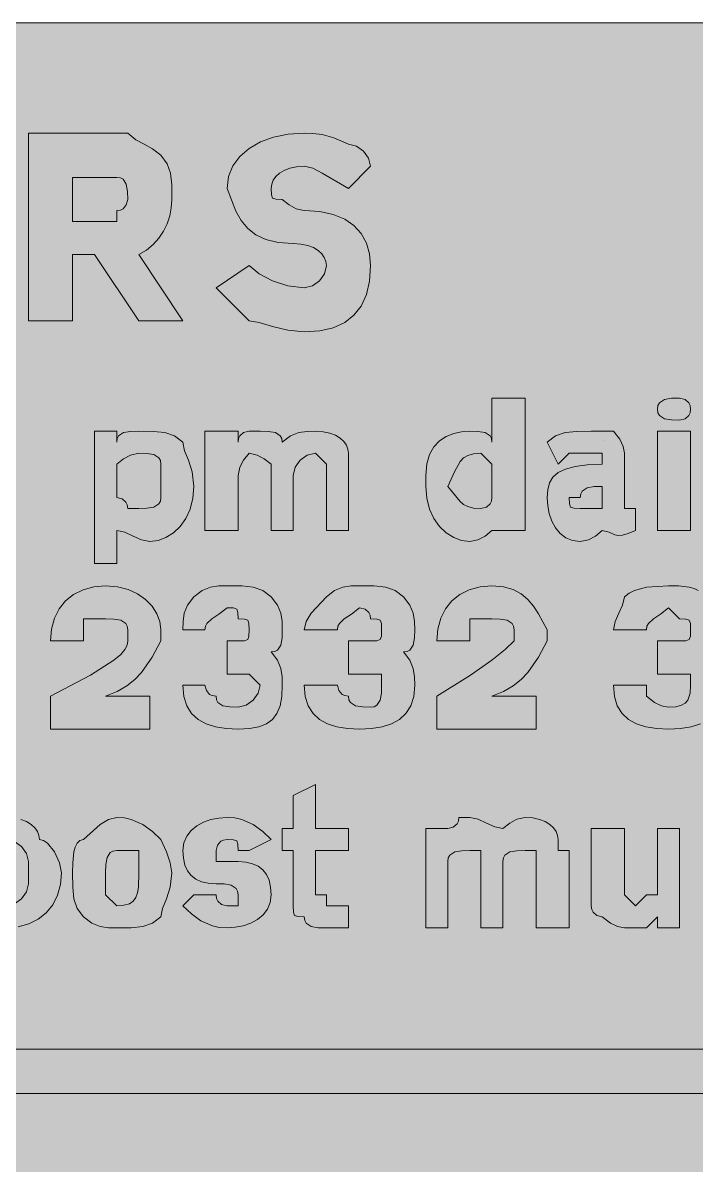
# Model space of a CAD drawing. Header units: metres. Extents: x 9 to 558, y 12 to 260.
# Drawn here: x 367.4 to 440.6, y 135.7 to 259.9 of the extents above; entities that cross this region are included whole.
import ezdxf

# ---------------------------------------------------------------- set-up
doc = ezdxf.new("R2010")
doc.units = ezdxf.units.M
for name, color, linetype, true_color in [('FILL_BLACK_000000', 7, 'Continuous', 0x000000), ('FILL_YELLOW_FFFF00', 7, 'Continuous', 0xffff00), ('STROKE_BLACK_000000', 7, 'Continuous', 0x000000)]:
    doc.layers.add(name, color=color, linetype=linetype, true_color=true_color)

msp = doc.modelspace()

# ---------------------------------------------------------------- hatches: boundary and pattern name
at = {"layer": 'FILL_BLACK_000000', "true_color": 0x000000}
h = msp.add_hatch(color=7, dxfattribs=at)
h.dxf.hatch_style = 1
h.paths.add_polyline_path([(368.01, 227.52), (368.01, 247.92), (378.81, 247.92), (379.71, 247.21), (380.61, 246.72), (381.51, 246.23), (382.41, 245.52), (383.1, 244.6), (383.46, 243.57), (383.59, 242.31), (383.61, 240.72), (383.55, 239.82), (383.38, 238.94), (383.1, 238.08), (382.71, 237.27), (382.2, 236.51), (381.58, 235.83), (380.85, 235.22), (380.01, 234.72), (384.81, 227.52), (380.01, 227.52), (375.21, 234.72), (372.81, 234.72), (372.81, 227.52), (368.01, 227.52)])
h.paths.add_polyline_path([(377.61, 239.52), (378.01, 239.57), (378.3, 239.71), (378.66, 240.12), (378.81, 240.72), (378.79, 241.6), (378.66, 242.37), (378.3, 242.91), (378.01, 243.07), (377.61, 243.12), (372.81, 243.12), (372.81, 238.32), (377.61, 238.32), (377.61, 239.52)], flags=16)
h = msp.add_hatch(color=7, dxfattribs=at)
h.dxf.hatch_style = 1
h.paths.add_polyline_path([(394.43, 241.23), (394.56, 240.87), (394.92, 240.74), (395.61, 240.72), (396.36, 240.12), (397.13, 239.71), (398.01, 239.52), (399.7, 239.41), (401.16, 239.09), (402.4, 238.57), (403.41, 237.87), (404.2, 237), (404.76, 235.98), (405.1, 234.81), (405.21, 233.52), (405.1, 231.83), (404.76, 230.37), (404.2, 229.13), (403.41, 228.12), (402.4, 227.33), (401.16, 226.77), (399.7, 226.43), (398.01, 226.32), (396.23, 226.51), (394.56, 226.92), (393.12, 227.33), (392.01, 227.52), (388.41, 231.12), (392.01, 233.52), (393.12, 232.64), (394.56, 231.87), (396.23, 231.33), (398.01, 231.12), (398.89, 231.33), (399.66, 231.87), (400.2, 232.64), (400.41, 233.52), (400.35, 233.97), (400.18, 234.4), (399.9, 234.81), (399.51, 235.17), (399, 235.48), (398.38, 235.71), (397.65, 235.87), (396.81, 235.92), (395.17, 236.03), (393.83, 236.35), (392.74, 236.87), (391.86, 237.57), (391.15, 238.44), (390.57, 239.46), (389.61, 241.92), (389.77, 243.21), (390.25, 244.38), (391, 245.4), (392.01, 246.27), (393.24, 246.97), (394.67, 247.49), (396.27, 247.81), (398.01, 247.92), (398.93, 247.9), (399.96, 247.77), (401.22, 247.41), (402.81, 246.72), (403.69, 246.51), (404.46, 245.97), (405, 245.2), (405.21, 244.32), (402.81, 241.92), (399.96, 243.57), (398.93, 244.11), (398.01, 244.32), (397.17, 244.27), (396.43, 244.11), (395.82, 243.88), (395.31, 243.57), (394.92, 243.21), (394.63, 242.8), (394.47, 242.37), (394.41, 241.92), (394.43, 241.23)])
h = msp.add_hatch(color=7, dxfattribs=at)
h.dxf.hatch_style = 1
h.paths.add_polyline_path([(422.01, 204.72), (418.41, 204.72), (417.66, 204.12), (416.89, 203.71), (416.01, 203.52), (415.11, 203.63), (414.25, 203.95), (413.44, 204.47), (412.71, 205.17), (412.1, 206.04), (411.62, 207.06), (411.32, 208.23), (411.21, 209.52), (411.21, 210.72), (411.32, 211.96), (411.62, 212.99), (412.1, 213.82), (412.71, 214.47), (413.44, 214.95), (414.25, 215.28), (415.11, 215.46), (416.01, 215.52), (416.89, 215.5), (417.66, 215.37), (418.2, 215.01), (418.36, 214.72), (418.41, 214.32), (418.41, 219.12), (422.01, 219.12), (422.01, 204.72)])
h.paths.add_polyline_path([(418.41, 211.92), (417.21, 213.12), (416.42, 213.06), (415.8, 212.89), (415.33, 212.61), (414.96, 212.22), (414.34, 211.09), (413.61, 209.52), (414.96, 207.87), (415.33, 207.56), (415.8, 207.33), (416.42, 207.17), (417.21, 207.12), (417.81, 207.27), (418.22, 207.63), (418.36, 207.92), (418.41, 208.32), (418.41, 210.72), (418.41, 211.92)], flags=16)
h = msp.add_hatch(color=7, dxfattribs=at)
h.dxf.hatch_style = 1
h.paths.add_polyline_path([(439.96, 217.52), (439.82, 217.23), (439.41, 216.87), (438.81, 216.72), (437.93, 216.74), (437.16, 216.87), (436.62, 217.23), (436.46, 217.52), (436.41, 217.92), (436.46, 218.32), (436.62, 218.61), (437.16, 218.97), (437.93, 219.1), (438.81, 219.12), (439.41, 218.97), (439.82, 218.61), (439.96, 218.32), (440.01, 217.92), (439.96, 217.52)])
h = msp.add_hatch(color=7, dxfattribs=at)
h.dxf.hatch_style = 1
h.paths.add_polyline_path([(385.6, 207.06), (385.12, 206.04), (384.51, 205.17), (383.78, 204.47), (382.97, 203.95), (382.11, 203.63), (381.21, 203.52), (380.31, 203.71), (379.41, 204.12), (378.51, 204.53), (377.61, 204.72), (377.61, 201.12), (375.21, 201.12), (375.21, 215.52), (377.61, 215.52), (377.61, 214.32), (377.66, 214.72), (377.82, 215.01), (378.36, 215.37), (379.13, 215.5), (380.01, 215.52), (381.6, 215.5), (382.86, 215.37), (383.89, 215.01), (384.81, 214.32), (385, 213.4), (385.41, 212.37), (385.82, 211.11), (386.01, 209.52), (385.9, 208.23), (385.6, 207.06)])
h.paths.add_polyline_path([(381.66, 207.27), (382.2, 207.63), (382.36, 207.92), (382.41, 208.32), (382.41, 210.72), (382.41, 211.92), (382.36, 212.32), (382.2, 212.61), (381.66, 212.97), (380.89, 213.1), (380.01, 213.12), (379.13, 212.93), (378.36, 212.52), (377.61, 211.92), (377.61, 208.32), (378.21, 208.17), (378.62, 207.81), (378.76, 207.52), (378.81, 207.12), (380.01, 207.12), (380.89, 207.14), (381.66, 207.27)], flags=16)
h = msp.add_hatch(color=7, dxfattribs=at)
h.dxf.hatch_style = 1
h.paths.add_polyline_path([(398.33, 212.91), (397.56, 212.37), (397.02, 211.6), (396.81, 210.72), (396.81, 204.72), (394.41, 204.72), (394.41, 211.92), (393.66, 212.52), (392.89, 212.93), (392.01, 213.12), (391.41, 212.37), (391, 211.6), (390.81, 210.72), (390.81, 204.72), (387.21, 204.72), (387.21, 215.52), (390.81, 215.52), (390.81, 214.32), (390.86, 214.72), (391, 215.01), (391.41, 215.37), (392.01, 215.52), (393.21, 215.52), (394.09, 215.5), (394.86, 215.37), (395.4, 215.01), (395.56, 214.72), (395.61, 214.32), (396.51, 215.01), (397.41, 215.37), (398.31, 215.5), (399.21, 215.52), (400.05, 215.47), (400.78, 215.31), (401.4, 215.08), (401.91, 214.77), (402.3, 214.41), (402.58, 214), (402.75, 213.57), (402.81, 213.12), (402.81, 211.92), (402.81, 204.72), (400.41, 204.72), (400.41, 211.92), (399.21, 213.12), (398.33, 212.91)])
h = msp.add_hatch(color=7, dxfattribs=at)
h.dxf.hatch_style = 1
h.paths.add_polyline_path([(429.21, 213.12), (426.81, 213.12), (425.61, 211.92), (424.41, 214.32), (425.33, 215.01), (426.36, 215.37), (427.62, 215.5), (429.21, 215.52), (431.61, 215.52), (432.3, 214.64), (432.66, 213.87), (432.81, 213.12), (432.81, 207.12), (434.01, 207.12), (434.01, 205.92), (434.01, 204.72), (433.22, 204.38), (432.6, 204.21), (432.13, 204.19), (431.76, 204.27), (431.14, 204.55), (430.41, 204.72), (429.66, 204.12), (428.89, 203.71), (428.01, 203.52), (427.17, 203.63), (426.43, 203.93), (425.82, 204.41), (425.31, 205.02), (424.92, 205.75), (424.63, 206.56), (424.47, 207.42), (424.41, 208.32), (424.47, 209.16), (424.67, 209.89), (425.04, 210.51), (425.61, 211.02), (426.4, 211.41), (427.45, 211.69), (428.77, 211.86), (430.41, 211.92), (430.41, 213.12), (429.21, 213.12)])
h.paths.add_polyline_path([(426.96, 207.27), (427.32, 207.14), (428.01, 207.12), (429.21, 207.12), (430.41, 207.12), (430.41, 209.52), (429.53, 209.5), (428.76, 209.37), (428.22, 209.01), (428.06, 208.72), (428.01, 208.32), (426.81, 208.32), (426.83, 207.63), (426.96, 207.27)], flags=16)
h = msp.add_hatch(color=7, dxfattribs=at)
h.dxf.hatch_style = 1
h.paths.add_polyline_path([(436.41, 204.72), (436.41, 215.52), (440.01, 215.52), (440.01, 204.72), (436.41, 204.72)])
h = msp.add_hatch(color=7, dxfattribs=at)
h.dxf.hatch_style = 1
h.paths.add_polyline_path([(381.21, 186.72), (381.21, 183.12), (370.41, 183.12), (370.41, 186.72), (374.76, 189.01), (377.31, 190.62), (378.05, 191.24), (378.51, 191.78), (378.74, 192.27), (378.81, 192.72), (378.81, 193.92), (378.76, 194.32), (378.6, 194.61), (378.06, 194.97), (377.29, 195.1), (376.41, 195.12), (374.01, 195.12), (374.01, 193.92), (374.01, 192.72), (370.41, 192.72), (370.52, 194.01), (370.84, 195.18), (371.36, 196.2), (372.06, 197.07), (372.93, 197.77), (373.95, 198.29), (375.12, 198.61), (376.41, 198.72), (377.7, 198.61), (378.87, 198.31), (379.89, 197.83), (380.76, 197.22), (381.46, 196.49), (381.98, 195.68), (382.3, 194.82), (382.41, 193.92), (382.41, 192.72), (381.47, 190.94), (380.31, 189.27), (379.57, 188.51), (378.7, 187.83), (377.65, 187.22), (376.41, 186.72), (381.21, 186.72)])
h = msp.add_hatch(color=7, dxfattribs=at)
h.dxf.hatch_style = 1
h.paths.add_polyline_path([(389.52, 183.18), (388.35, 183.36), (387.33, 183.69), (386.46, 184.17), (385.76, 184.82), (385.24, 185.65), (384.92, 186.68), (384.81, 187.92), (387.21, 187.92), (387.36, 187.32), (387.72, 186.91), (388.01, 186.77), (388.41, 186.72), (388.46, 186.32), (388.62, 186.03), (389.16, 185.67), (389.93, 185.54), (390.81, 185.52), (391.69, 185.73), (392.46, 186.27), (393, 187.04), (393.21, 187.92), (392.01, 189.12), (390.81, 189.12), (389.61, 189.12), (389.61, 192.72), (390.81, 192.72), (391.5, 192.74), (391.86, 192.87), (391.99, 193.23), (392.01, 193.92), (391.99, 194.61), (391.86, 194.97), (391.5, 195.1), (390.81, 195.12), (390.79, 195.81), (390.66, 196.17), (390.3, 196.3), (389.61, 196.32), (388.73, 195.61), (387.96, 195.12), (387.42, 194.63), (387.26, 194.32), (387.21, 193.92), (384.81, 193.92), (384.83, 194.82), (384.96, 195.72), (385.32, 196.62), (386.01, 197.52), (386.91, 198.21), (387.81, 198.57), (388.71, 198.7), (389.61, 198.72), (391.2, 198.7), (392.46, 198.57), (393.49, 198.21), (394.41, 197.52), (395.1, 196.62), (395.46, 195.72), (395.59, 194.82), (395.61, 193.92), (395.59, 193.04), (395.46, 192.27), (395.1, 191.73), (394.81, 191.57), (394.41, 191.52), (395.1, 190.62), (395.46, 189.72), (395.59, 188.82), (395.61, 187.92), (395.55, 186.68), (395.37, 185.65), (395.04, 184.82), (394.56, 184.17), (393.91, 183.69), (393.08, 183.36), (392.05, 183.18), (390.81, 183.12), (389.52, 183.18)])
h = msp.add_hatch(color=7, dxfattribs=at)
h.dxf.hatch_style = 1
h.paths.add_polyline_path([(402.72, 183.18), (401.55, 183.36), (400.53, 183.69), (399.66, 184.17), (398.96, 184.82), (398.44, 185.65), (398.12, 186.68), (398.01, 187.92), (401.61, 187.92), (401.76, 187.32), (402.12, 186.91), (402.41, 186.77), (402.81, 186.72), (402.86, 186.32), (403.02, 186.03), (403.56, 185.67), (404.33, 185.54), (405.21, 185.52), (405.61, 185.57), (405.9, 185.73), (406.26, 186.27), (406.39, 187.04), (406.41, 187.92), (406.41, 189.12), (405.21, 189.12), (402.81, 189.12), (402.81, 192.72), (405.21, 192.72), (405.9, 192.74), (406.26, 192.87), (406.39, 193.23), (406.41, 193.92), (406.39, 194.61), (406.26, 194.97), (405.9, 195.1), (405.21, 195.12), (405.16, 195.52), (405.02, 195.81), (404.61, 196.17), (404.01, 196.32), (403.13, 195.61), (402.36, 195.12), (401.82, 194.63), (401.66, 194.32), (401.61, 193.92), (398.01, 193.92), (398.22, 194.82), (398.76, 195.72), (400.41, 197.52), (401.31, 198.21), (402.21, 198.57), (403.11, 198.7), (404.01, 198.72), (405.6, 198.7), (406.86, 198.57), (407.89, 198.21), (408.81, 197.52), (409.5, 196.62), (409.86, 195.72), (409.99, 194.82), (410.01, 193.92), (409.99, 193.04), (409.86, 192.27), (409.5, 191.73), (409.21, 191.57), (408.81, 191.52), (409.5, 190.62), (409.86, 189.72), (409.99, 188.82), (410.01, 187.92), (409.9, 186.68), (409.58, 185.65), (409.06, 184.82), (408.36, 184.17), (407.49, 183.69), (406.47, 183.36), (405.3, 183.18), (404.01, 183.12), (402.72, 183.18)])
h = msp.add_hatch(color=7, dxfattribs=at)
h.dxf.hatch_style = 1
h.paths.add_polyline_path([(423.21, 186.72), (423.21, 183.12), (412.41, 183.12), (412.41, 186.72), (416.08, 189.01), (418.41, 190.62), (419.83, 191.78), (420.81, 192.72), (420.81, 193.92), (420.76, 194.32), (420.6, 194.61), (420.06, 194.97), (419.29, 195.1), (418.41, 195.12), (416.01, 195.12), (416.01, 193.92), (416.01, 192.72), (412.41, 192.72), (412.52, 194.01), (412.84, 195.18), (413.36, 196.2), (414.06, 197.07), (414.93, 197.77), (415.95, 198.29), (417.12, 198.61), (418.41, 198.72), (419.65, 198.61), (420.7, 198.31), (421.57, 197.83), (422.31, 197.22), (422.93, 196.49), (423.47, 195.68), (424.41, 193.92), (424.41, 192.72), (423.47, 190.94), (422.31, 189.27), (421.57, 188.51), (420.7, 187.83), (419.65, 187.22), (418.41, 186.72), (423.21, 186.72)])
h = msp.add_hatch(color=7, dxfattribs=at)
h.dxf.hatch_style = 1
h.paths.add_polyline_path([(436.32, 183.18), (435.15, 183.36), (434.13, 183.69), (433.26, 184.17), (432.56, 184.82), (432.04, 185.65), (431.72, 186.68), (431.61, 187.92), (435.21, 187.92), (435.21, 186.72), (436.09, 186.03), (436.86, 185.67), (437.61, 185.52), (438.4, 185.57), (439, 185.73), (439.42, 185.96), (439.71, 186.27), (439.97, 187.04), (440.01, 187.92), (440.01, 189.12), (438.81, 189.12), (436.41, 189.12), (436.41, 192.72), (438.81, 192.72), (439.5, 192.74), (439.86, 192.87), (439.99, 193.23), (440.01, 193.92), (439.99, 194.61), (439.86, 194.97), (439.5, 195.1), (438.81, 195.12), (437.61, 196.32), (436.73, 195.61), (435.96, 195.12), (435.42, 194.63), (435.26, 194.32), (435.21, 193.92), (431.61, 193.92), (431.8, 194.82), (432.21, 195.72), (432.62, 196.62), (432.81, 197.52), (433.31, 197.92), (433.9, 198.21), (435.21, 198.57), (437.61, 198.72), (438.68, 198.7), (439.86, 198.57), (440.39, 198.43), (440.82, 198.21), (441.1, 197.92), (441.21, 197.52), (442.86, 195.72), (443.4, 194.82), (443.61, 193.92), (443.42, 193.04), (443.01, 192.27), (442.41, 191.52), (442.6, 190.62), (443.01, 189.72), (443.42, 188.82), (443.61, 187.92), (443.5, 186.68), (443.18, 185.65), (442.66, 184.82), (441.96, 184.17), (441.09, 183.69), (440.07, 183.36), (438.9, 183.18), (437.61, 183.12), (436.32, 183.18)])
h = msp.add_hatch(color=7, dxfattribs=at)
h.dxf.hatch_style = 1
h.paths.add_polyline_path([(402.81, 172.32), (402.81, 169.92), (399.21, 169.92), (399.21, 165.12), (400.41, 165.12), (400.41, 163.92), (401.61, 163.92), (402.81, 163.92), (402.81, 161.52), (400.41, 161.52), (399.53, 161.54), (398.76, 161.67), (398.22, 162.03), (398.06, 162.32), (398.01, 162.72), (397.32, 162.74), (396.96, 162.87), (396.83, 163.23), (396.81, 163.92), (396.81, 169.92), (395.61, 169.92), (395.61, 172.32), (396.81, 172.32), (396.81, 175.92), (399.21, 177.12), (399.21, 172.32), (402.81, 172.32)])
h = msp.add_hatch(color=7, dxfattribs=at)
h.dxf.hatch_style = 1
h.paths.add_polyline_path([(371.18, 165.06), (370.66, 164.04), (369.96, 163.17), (369.09, 162.47), (368.07, 161.95), (366.9, 161.63), (365.61, 161.52), (364.73, 161.54), (363.96, 161.67), (363.42, 162.03), (363.26, 162.32), (363.21, 162.72), (363.21, 157.92), (360.81, 157.92), (360.81, 172.32), (363.21, 172.32), (363.96, 172.92), (364.73, 173.33), (365.61, 173.52), (366.45, 173.47), (367.18, 173.31), (367.8, 173.08), (368.31, 172.77), (368.7, 172.41), (368.99, 172), (369.15, 171.57), (369.21, 171.12), (369.66, 171.01), (370.09, 170.73), (370.86, 169.77), (371.4, 168.59), (371.61, 167.52), (371.5, 166.23), (371.18, 165.06)])
h.paths.add_polyline_path([(367.26, 164.67), (367.8, 165.44), (368.01, 166.32), (368.01, 168.72), (367.8, 169.6), (367.26, 170.37), (366.49, 170.91), (365.61, 171.12), (364.73, 170.41), (363.96, 169.92), (363.42, 169.43), (363.26, 169.12), (363.21, 168.72), (363.21, 166.32), (363.36, 165.72), (363.72, 165.31), (364.01, 165.17), (364.41, 165.12), (364.46, 164.72), (364.6, 164.43), (365.01, 164.07), (365.61, 163.92), (366.49, 164.13), (367.26, 164.67)], flags=16)
h = msp.add_hatch(color=7, dxfattribs=at)
h.dxf.hatch_style = 1
h.paths.add_polyline_path([(383.01, 164.67), (382.6, 163.64), (382.41, 162.72), (381.49, 162.03), (380.46, 161.67), (379.2, 161.54), (377.61, 161.52), (376.71, 161.54), (375.81, 161.67), (374.91, 162.03), (374.01, 162.72), (373.32, 163.64), (372.96, 164.67), (372.83, 165.93), (372.81, 167.52), (372.83, 168.59), (372.96, 169.77), (373.1, 170.3), (373.32, 170.73), (373.61, 171.01), (374.01, 171.12), (375.81, 172.77), (376.71, 173.31), (377.61, 173.52), (378.46, 173.47), (379.2, 173.31), (380.46, 172.77), (381.49, 172), (382.41, 171.12), (383.01, 169.77), (383.42, 168.59), (383.61, 167.52), (383.42, 165.93), (383.01, 164.67)])
h.paths.add_polyline_path([(377.61, 169.92), (377.21, 169.87), (376.92, 169.71), (376.56, 169.17), (376.43, 168.4), (376.41, 167.52), (376.41, 165.12), (377.61, 163.92), (378.4, 163.98), (379, 164.14), (379.42, 164.43), (379.71, 164.82), (379.88, 165.33), (379.97, 165.94), (380.01, 167.52), (380.01, 169.92), (377.61, 169.92)], flags=16)
h = msp.add_hatch(color=7, dxfattribs=at)
h.dxf.hatch_style = 1
h.paths.add_polyline_path([(394.3, 164.28), (394, 163.54), (393.52, 162.93), (392.91, 162.42), (392.18, 162.03), (391.37, 161.74), (390.51, 161.58), (389.61, 161.52), (388.76, 161.57), (388.02, 161.73), (386.76, 162.27), (385.73, 163.04), (384.81, 163.92), (386.01, 165.12), (388.41, 165.12), (388.46, 164.72), (388.6, 164.43), (389.01, 164.07), (389.61, 163.92), (390.81, 163.92), (390.81, 165.12), (390.76, 165.52), (390.6, 165.81), (390.06, 166.17), (389.29, 166.3), (388.41, 166.32), (387.57, 166.38), (386.83, 166.54), (386.22, 166.83), (385.71, 167.22), (385.32, 167.73), (385.03, 168.34), (384.87, 169.08), (384.81, 169.92), (384.92, 170.76), (385.22, 171.49), (385.7, 172.11), (386.31, 172.62), (387.04, 173.01), (387.85, 173.29), (388.71, 173.46), (389.61, 173.52), (390.46, 173.47), (391.2, 173.31), (392.46, 172.77), (393.49, 172), (394.41, 171.12), (392.01, 169.92), (390.81, 169.92), (390.79, 170.61), (390.66, 170.97), (390.3, 171.1), (389.61, 171.12), (389.21, 171.07), (388.92, 170.93), (388.56, 170.52), (388.41, 169.92), (388.41, 168.72), (390.81, 168.72), (391.65, 168.66), (392.38, 168.49), (393, 168.21), (393.51, 167.82), (393.9, 167.31), (394.18, 166.69), (394.35, 165.96), (394.41, 165.12), (394.3, 164.28)])
h = msp.add_hatch(color=7, dxfattribs=at)
h.dxf.hatch_style = 1
h.paths.add_polyline_path([(421.13, 169.9), (420.36, 169.77), (419.82, 169.41), (419.66, 169.12), (419.61, 168.72), (419.61, 161.52), (417.21, 161.52), (417.21, 169.92), (416.01, 169.92), (415.13, 169.9), (414.36, 169.77), (413.82, 169.41), (413.66, 169.12), (413.61, 168.72), (413.61, 161.52), (411.21, 161.52), (411.21, 172.32), (413.61, 172.32), (414.21, 172.47), (414.62, 172.83), (414.76, 173.12), (414.81, 173.52), (416.01, 173.52), (416.91, 173.33), (417.81, 172.92), (418.71, 172.51), (419.61, 172.32), (420.36, 172.92), (421.13, 173.33), (422.01, 173.52), (422.85, 173.47), (423.58, 173.31), (424.2, 173.08), (424.71, 172.77), (425.1, 172.41), (425.38, 172), (425.55, 171.57), (425.61, 171.12), (425.61, 169.92), (426.81, 169.92), (426.81, 161.52), (423.21, 161.52), (423.21, 168.72), (423.21, 169.92), (422.01, 169.92), (421.13, 169.9)])
h = msp.add_hatch(color=7, dxfattribs=at)
h.dxf.hatch_style = 1
h.paths.add_polyline_path([(438.81, 172.32), (438.81, 161.52), (436.41, 161.52), (436.41, 162.72), (435.21, 161.52), (432.81, 161.52), (432.06, 161.67), (431.29, 162.03), (430.41, 162.72), (429.81, 162.87), (429.4, 163.23), (429.26, 163.52), (429.21, 163.92), (429.21, 165.12), (429.21, 172.32), (432.81, 172.32), (432.81, 166.32), (432.81, 165.12), (434.01, 163.92), (435.21, 165.12), (436.41, 165.12), (436.41, 166.32), (436.41, 172.32), (438.81, 172.32)])
h = msp.add_hatch(color=7, dxfattribs=at)
h.dxf.hatch_style = 1
h.paths.add_polyline_path([(495.21, 148.32), (490.41, 153.12), (497.61, 153.12), (504.81, 145.92), (497.61, 138.72), (490.41, 138.72), (495.21, 143.52), (62.01, 143.52), (62.01, 148.32), (495.21, 148.32)])
at = {"layer": 'FILL_YELLOW_FFFF00', "true_color": 0xffff00}
h = msp.add_hatch(color=7, dxfattribs=at)
h.dxf.hatch_style = 1
h.paths.add_polyline_path([(551.26, 259.87), (552.02, 259.71), (553.41, 259.17), (556.41, 257.52), (556.81, 257.02), (557.1, 256.43), (557.46, 255.12), (557.61, 252.72), (557.61, 18.72), (557.61, 16.32), (557.42, 15.44), (557.01, 14.67), (556.41, 13.92), (553.41, 12.27), (552.02, 11.73), (551.26, 11.57), (550.41, 11.52), (16.41, 11.52), (14.01, 11.52), (13.13, 12.23), (12.36, 12.72), (11.82, 13.21), (11.66, 13.52), (11.61, 13.92), (10.82, 14.37), (10.22, 14.84), (9.8, 15.33), (9.51, 15.87), (9.25, 17.13), (9.21, 18.72), (9.21, 252.72), (9.21, 255.12), (11.61, 257.52), (12.36, 258.12), (13.13, 258.53), (14.01, 258.72), (14.76, 259.32), (15.53, 259.73), (16.41, 259.92), (550.41, 259.92), (551.26, 259.87)])

# ---------------------------------------------------------------- linework, layer by layer
at = {"layer": 'FILL_BLACK_000000', "lineweight": 0, "true_color": 0x000000}
for points in [[(368.01, 227.52), (368.01, 247.92), (378.81, 247.92), (379.71, 247.21), (380.61, 246.72), (381.51, 246.23), (382.41, 245.52), (383.1, 244.6), (383.46, 243.57), (383.59, 242.31), (383.61, 240.72), (383.55, 239.82), (383.38, 238.94), (383.1, 238.08), (382.71, 237.27), (382.2, 236.51), (381.58, 235.83), (380.85, 235.22), (380.01, 234.72), (384.81, 227.52), (380.01, 227.52), (375.21, 234.72), (372.81, 234.72), (372.81, 227.52)], [(394.43, 241.23), (394.56, 240.87), (394.92, 240.74), (395.61, 240.72), (396.36, 240.12), (397.13, 239.71), (398.01, 239.52), (399.7, 239.41), (401.16, 239.09), (402.4, 238.57), (403.41, 237.87), (404.2, 237), (404.76, 235.98), (405.1, 234.81), (405.21, 233.52), (405.1, 231.83), (404.76, 230.37), (404.2, 229.13), (403.41, 228.12), (402.4, 227.33), (401.16, 226.77), (399.7, 226.43), (398.01, 226.32), (396.23, 226.51), (394.56, 226.92), (393.12, 227.33), (392.01, 227.52), (388.41, 231.12), (392.01, 233.52), (393.12, 232.64), (394.56, 231.87), (396.23, 231.33), (398.01, 231.12), (398.89, 231.33), (399.66, 231.87), (400.2, 232.64), (400.41, 233.52), (400.35, 233.97), (400.18, 234.4), (399.9, 234.81), (399.51, 235.17), (399, 235.48), (398.38, 235.71), (397.65, 235.87), (396.81, 235.92), (395.17, 236.03), (393.83, 236.35), (392.74, 236.87), (391.86, 237.57), (391.15, 238.44), (390.57, 239.46), (389.61, 241.92), (389.77, 243.21), (390.25, 244.38), (391, 245.4), (392.01, 246.27), (393.24, 246.97), (394.67, 247.49), (396.27, 247.81), (398.01, 247.92), (398.93, 247.9), (399.96, 247.77), (401.22, 247.41), (402.81, 246.72), (403.69, 246.51), (404.46, 245.97), (405, 245.2), (405.21, 244.32), (402.81, 241.92), (399.96, 243.57), (398.93, 244.11), (398.01, 244.32), (397.17, 244.27), (396.43, 244.11), (395.82, 243.88), (395.31, 243.57), (394.92, 243.21), (394.63, 242.8), (394.47, 242.37), (394.41, 241.92)], [(377.61, 239.52), (378.01, 239.57), (378.3, 239.71), (378.66, 240.12), (378.81, 240.72), (378.79, 241.6), (378.66, 242.37), (378.3, 242.91), (378.01, 243.07), (377.61, 243.12), (372.81, 243.12), (372.81, 238.32), (377.61, 238.32)], [(422.01, 204.72), (418.41, 204.72), (417.66, 204.12), (416.89, 203.71), (416.01, 203.52), (415.11, 203.63), (414.25, 203.95), (413.44, 204.47), (412.71, 205.17), (412.1, 206.04), (411.62, 207.06), (411.32, 208.23), (411.21, 209.52), (411.21, 210.72), (411.32, 211.96), (411.62, 212.99), (412.1, 213.82), (412.71, 214.47), (413.44, 214.95), (414.25, 215.28), (415.11, 215.46), (416.01, 215.52), (416.89, 215.5), (417.66, 215.37), (418.2, 215.01), (418.36, 214.72), (418.41, 214.32), (418.41, 219.12), (422.01, 219.12)], [(439.96, 217.52), (439.82, 217.23), (439.41, 216.87), (438.81, 216.72), (437.93, 216.74), (437.16, 216.87), (436.62, 217.23), (436.46, 217.52), (436.41, 217.92), (436.46, 218.32), (436.62, 218.61), (437.16, 218.97), (437.93, 219.1), (438.81, 219.12), (439.41, 218.97), (439.82, 218.61), (439.96, 218.32), (440.01, 217.92)], [(385.6, 207.06), (385.12, 206.04), (384.51, 205.17), (383.78, 204.47), (382.97, 203.95), (382.11, 203.63), (381.21, 203.52), (380.31, 203.71), (379.41, 204.12), (378.51, 204.53), (377.61, 204.72), (377.61, 201.12), (375.21, 201.12), (375.21, 215.52), (377.61, 215.52), (377.61, 214.32), (377.66, 214.72), (377.82, 215.01), (378.36, 215.37), (379.13, 215.5), (380.01, 215.52), (381.6, 215.5), (382.86, 215.37), (383.89, 215.01), (384.81, 214.32), (385, 213.4), (385.41, 212.37), (385.82, 211.11), (386.01, 209.52), (385.9, 208.23)], [(398.33, 212.91), (397.56, 212.37), (397.02, 211.6), (396.81, 210.72), (396.81, 204.72), (394.41, 204.72), (394.41, 211.92), (393.66, 212.52), (392.89, 212.93), (392.01, 213.12), (391.41, 212.37), (391, 211.6), (390.81, 210.72), (390.81, 204.72), (387.21, 204.72), (387.21, 215.52), (390.81, 215.52), (390.81, 214.32), (390.86, 214.72), (391, 215.01), (391.41, 215.37), (392.01, 215.52), (393.21, 215.52), (394.09, 215.5), (394.86, 215.37), (395.4, 215.01), (395.56, 214.72), (395.61, 214.32), (396.51, 215.01), (397.41, 215.37), (398.31, 215.5), (399.21, 215.52), (400.05, 215.47), (400.78, 215.31), (401.4, 215.08), (401.91, 214.77), (402.3, 214.41), (402.58, 214), (402.75, 213.57), (402.81, 213.12), (402.81, 211.92), (402.81, 204.72), (400.41, 204.72), (400.41, 211.92), (399.21, 213.12)], [(429.21, 213.12), (426.81, 213.12), (425.61, 211.92), (424.41, 214.32), (425.33, 215.01), (426.36, 215.37), (427.62, 215.5), (429.21, 215.52), (431.61, 215.52), (432.3, 214.64), (432.66, 213.87), (432.81, 213.12), (432.81, 207.12), (434.01, 207.12), (434.01, 205.92), (434.01, 204.72), (433.22, 204.38), (432.6, 204.21), (432.13, 204.19), (431.76, 204.27), (431.14, 204.55), (430.41, 204.72), (429.66, 204.12), (428.89, 203.71), (428.01, 203.52), (427.17, 203.63), (426.43, 203.93), (425.82, 204.41), (425.31, 205.02), (424.92, 205.75), (424.63, 206.56), (424.47, 207.42), (424.41, 208.32), (424.47, 209.16), (424.67, 209.89), (425.04, 210.51), (425.61, 211.02), (426.4, 211.41), (427.45, 211.69), (428.77, 211.86), (430.41, 211.92), (430.41, 213.12)], [(436.41, 204.72), (436.41, 215.52), (440.01, 215.52), (440.01, 204.72)], [(381.66, 207.27), (382.2, 207.63), (382.36, 207.92), (382.41, 208.32), (382.41, 210.72), (382.41, 211.92), (382.36, 212.32), (382.2, 212.61), (381.66, 212.97), (380.89, 213.1), (380.01, 213.12), (379.13, 212.93), (378.36, 212.52), (377.61, 211.92), (377.61, 208.32), (378.21, 208.17), (378.62, 207.81), (378.76, 207.52), (378.81, 207.12), (380.01, 207.12), (380.89, 207.14)], [(418.41, 211.92), (417.21, 213.12), (416.42, 213.06), (415.8, 212.89), (415.33, 212.61), (414.96, 212.22), (414.34, 211.09), (413.61, 209.52), (414.96, 207.87), (415.33, 207.56), (415.8, 207.33), (416.42, 207.17), (417.21, 207.12), (417.81, 207.27), (418.22, 207.63), (418.36, 207.92), (418.41, 208.32), (418.41, 210.72)], [(426.96, 207.27), (427.32, 207.14), (428.01, 207.12), (429.21, 207.12), (430.41, 207.12), (430.41, 209.52), (429.53, 209.5), (428.76, 209.37), (428.22, 209.01), (428.06, 208.72), (428.01, 208.32), (426.81, 208.32), (426.83, 207.63)], [(381.21, 186.72), (381.21, 183.12), (370.41, 183.12), (370.41, 186.72), (374.76, 189.01), (377.31, 190.62), (378.05, 191.24), (378.51, 191.78), (378.74, 192.27), (378.81, 192.72), (378.81, 193.92), (378.76, 194.32), (378.6, 194.61), (378.06, 194.97), (377.29, 195.1), (376.41, 195.12), (374.01, 195.12), (374.01, 193.92), (374.01, 192.72), (370.41, 192.72), (370.52, 194.01), (370.84, 195.18), (371.36, 196.2), (372.06, 197.07), (372.93, 197.77), (373.95, 198.29), (375.12, 198.61), (376.41, 198.72), (377.7, 198.61), (378.87, 198.31), (379.89, 197.83), (380.76, 197.22), (381.46, 196.49), (381.98, 195.68), (382.3, 194.82), (382.41, 193.92), (382.41, 192.72), (381.47, 190.94), (380.31, 189.27), (379.57, 188.51), (378.7, 187.83), (377.65, 187.22), (376.41, 186.72)], [(389.52, 183.18), (388.35, 183.36), (387.33, 183.69), (386.46, 184.17), (385.76, 184.82), (385.24, 185.65), (384.92, 186.68), (384.81, 187.92), (387.21, 187.92), (387.36, 187.32), (387.72, 186.91), (388.01, 186.77), (388.41, 186.72), (388.46, 186.32), (388.62, 186.03), (389.16, 185.67), (389.93, 185.54), (390.81, 185.52), (391.69, 185.73), (392.46, 186.27), (393, 187.04), (393.21, 187.92), (392.01, 189.12), (390.81, 189.12), (389.61, 189.12), (389.61, 192.72), (390.81, 192.72), (391.5, 192.74), (391.86, 192.87), (391.99, 193.23), (392.01, 193.92), (391.99, 194.61), (391.86, 194.97), (391.5, 195.1), (390.81, 195.12), (390.79, 195.81), (390.66, 196.17), (390.3, 196.3), (389.61, 196.32), (388.73, 195.61), (387.96, 195.12), (387.42, 194.63), (387.26, 194.32), (387.21, 193.92), (384.81, 193.92), (384.83, 194.82), (384.96, 195.72), (385.32, 196.62), (386.01, 197.52), (386.91, 198.21), (387.81, 198.57), (388.71, 198.7), (389.61, 198.72), (391.2, 198.7), (392.46, 198.57), (393.49, 198.21), (394.41, 197.52), (395.1, 196.62), (395.46, 195.72), (395.59, 194.82), (395.61, 193.92), (395.59, 193.04), (395.46, 192.27), (395.1, 191.73), (394.81, 191.57), (394.41, 191.52), (395.1, 190.62), (395.46, 189.72), (395.59, 188.82), (395.61, 187.92), (395.55, 186.68), (395.37, 185.65), (395.04, 184.82), (394.56, 184.17), (393.91, 183.69), (393.08, 183.36), (392.05, 183.18), (390.81, 183.12)], [(402.72, 183.18), (401.55, 183.36), (400.53, 183.69), (399.66, 184.17), (398.96, 184.82), (398.44, 185.65), (398.12, 186.68), (398.01, 187.92), (401.61, 187.92), (401.76, 187.32), (402.12, 186.91), (402.41, 186.77), (402.81, 186.72), (402.86, 186.32), (403.02, 186.03), (403.56, 185.67), (404.33, 185.54), (405.21, 185.52), (405.61, 185.57), (405.9, 185.73), (406.26, 186.27), (406.39, 187.04), (406.41, 187.92), (406.41, 189.12), (405.21, 189.12), (402.81, 189.12), (402.81, 192.72), (405.21, 192.72), (405.9, 192.74), (406.26, 192.87), (406.39, 193.23), (406.41, 193.92), (406.39, 194.61), (406.26, 194.97), (405.9, 195.1), (405.21, 195.12), (405.16, 195.52), (405.02, 195.81), (404.61, 196.17), (404.01, 196.32), (403.13, 195.61), (402.36, 195.12), (401.82, 194.63), (401.66, 194.32), (401.61, 193.92), (398.01, 193.92), (398.22, 194.82), (398.76, 195.72), (400.41, 197.52), (401.31, 198.21), (402.21, 198.57), (403.11, 198.7), (404.01, 198.72), (405.6, 198.7), (406.86, 198.57), (407.89, 198.21), (408.81, 197.52), (409.5, 196.62), (409.86, 195.72), (409.99, 194.82), (410.01, 193.92), (409.99, 193.04), (409.86, 192.27), (409.5, 191.73), (409.21, 191.57), (408.81, 191.52), (409.5, 190.62), (409.86, 189.72), (409.99, 188.82), (410.01, 187.92), (409.9, 186.68), (409.58, 185.65), (409.06, 184.82), (408.36, 184.17), (407.49, 183.69), (406.47, 183.36), (405.3, 183.18), (404.01, 183.12)], [(423.21, 186.72), (423.21, 183.12), (412.41, 183.12), (412.41, 186.72), (416.08, 189.01), (418.41, 190.62), (419.83, 191.78), (420.81, 192.72), (420.81, 193.92), (420.76, 194.32), (420.6, 194.61), (420.06, 194.97), (419.29, 195.1), (418.41, 195.12), (416.01, 195.12), (416.01, 193.92), (416.01, 192.72), (412.41, 192.72), (412.52, 194.01), (412.84, 195.18), (413.36, 196.2), (414.06, 197.07), (414.93, 197.77), (415.95, 198.29), (417.12, 198.61), (418.41, 198.72), (419.65, 198.61), (420.7, 198.31), (421.57, 197.83), (422.31, 197.22), (422.93, 196.49), (423.47, 195.68), (424.41, 193.92), (424.41, 192.72), (423.47, 190.94), (422.31, 189.27), (421.57, 188.51), (420.7, 187.83), (419.65, 187.22), (418.41, 186.72)], [(402.81, 172.32), (402.81, 169.92), (399.21, 169.92), (399.21, 165.12), (400.41, 165.12), (400.41, 163.92), (401.61, 163.92), (402.81, 163.92), (402.81, 161.52), (400.41, 161.52), (399.53, 161.54), (398.76, 161.67), (398.22, 162.03), (398.06, 162.32), (398.01, 162.72), (397.32, 162.74), (396.96, 162.87), (396.83, 163.23), (396.81, 163.92), (396.81, 169.92), (395.61, 169.92), (395.61, 172.32), (396.81, 172.32), (396.81, 175.92), (399.21, 177.12), (399.21, 172.32)], [(383.01, 164.67), (382.6, 163.64), (382.41, 162.72), (381.49, 162.03), (380.46, 161.67), (379.2, 161.54), (377.61, 161.52), (376.71, 161.54), (375.81, 161.67), (374.91, 162.03), (374.01, 162.72), (373.32, 163.64), (372.96, 164.67), (372.83, 165.93), (372.81, 167.52), (372.83, 168.59), (372.96, 169.77), (373.1, 170.3), (373.32, 170.73), (373.61, 171.01), (374.01, 171.12), (375.81, 172.77), (376.71, 173.31), (377.61, 173.52), (378.46, 173.47), (379.2, 173.31), (380.46, 172.77), (381.49, 172), (382.41, 171.12), (383.01, 169.77), (383.42, 168.59), (383.61, 167.52), (383.42, 165.93)], [(394.3, 164.28), (394, 163.54), (393.52, 162.93), (392.91, 162.42), (392.18, 162.03), (391.37, 161.74), (390.51, 161.58), (389.61, 161.52), (388.76, 161.57), (388.02, 161.73), (386.76, 162.27), (385.73, 163.04), (384.81, 163.92), (386.01, 165.12), (388.41, 165.12), (388.46, 164.72), (388.6, 164.43), (389.01, 164.07), (389.61, 163.92), (390.81, 163.92), (390.81, 165.12), (390.76, 165.52), (390.6, 165.81), (390.06, 166.17), (389.29, 166.3), (388.41, 166.32), (387.57, 166.38), (386.83, 166.54), (386.22, 166.83), (385.71, 167.22), (385.32, 167.73), (385.03, 168.34), (384.87, 169.08), (384.81, 169.92), (384.92, 170.76), (385.22, 171.49), (385.7, 172.11), (386.31, 172.62), (387.04, 173.01), (387.85, 173.29), (388.71, 173.46), (389.61, 173.52), (390.46, 173.47), (391.2, 173.31), (392.46, 172.77), (393.49, 172), (394.41, 171.12), (392.01, 169.92), (390.81, 169.92), (390.79, 170.61), (390.66, 170.97), (390.3, 171.1), (389.61, 171.12), (389.21, 171.07), (388.92, 170.93), (388.56, 170.52), (388.41, 169.92), (388.41, 168.72), (390.81, 168.72), (391.65, 168.66), (392.38, 168.49), (393, 168.21), (393.51, 167.82), (393.9, 167.31), (394.18, 166.69), (394.35, 165.96), (394.41, 165.12)], [(421.13, 169.9), (420.36, 169.77), (419.82, 169.41), (419.66, 169.12), (419.61, 168.72), (419.61, 161.52), (417.21, 161.52), (417.21, 169.92), (416.01, 169.92), (415.13, 169.9), (414.36, 169.77), (413.82, 169.41), (413.66, 169.12), (413.61, 168.72), (413.61, 161.52), (411.21, 161.52), (411.21, 172.32), (413.61, 172.32), (414.21, 172.47), (414.62, 172.83), (414.76, 173.12), (414.81, 173.52), (416.01, 173.52), (416.91, 173.33), (417.81, 172.92), (418.71, 172.51), (419.61, 172.32), (420.36, 172.92), (421.13, 173.33), (422.01, 173.52), (422.85, 173.47), (423.58, 173.31), (424.2, 173.08), (424.71, 172.77), (425.1, 172.41), (425.38, 172), (425.55, 171.57), (425.61, 171.12), (425.61, 169.92), (426.81, 169.92), (426.81, 161.52), (423.21, 161.52), (423.21, 168.72), (423.21, 169.92), (422.01, 169.92)], [(438.81, 172.32), (438.81, 161.52), (436.41, 161.52), (436.41, 162.72), (435.21, 161.52), (432.81, 161.52), (432.06, 161.67), (431.29, 162.03), (430.41, 162.72), (429.81, 162.87), (429.4, 163.23), (429.26, 163.52), (429.21, 163.92), (429.21, 165.12), (429.21, 172.32), (432.81, 172.32), (432.81, 166.32), (432.81, 165.12), (434.01, 163.92), (435.21, 165.12), (436.41, 165.12), (436.41, 166.32), (436.41, 172.32)], [(367.26, 164.67), (367.8, 165.44), (368.01, 166.32), (368.01, 168.72), (367.8, 169.6), (367.26, 170.37), (366.49, 170.91), (365.61, 171.12), (364.73, 170.41), (363.96, 169.92), (363.42, 169.43), (363.26, 169.12), (363.21, 168.72), (363.21, 166.32), (363.36, 165.72), (363.72, 165.31), (364.01, 165.17), (364.41, 165.12), (364.46, 164.72), (364.6, 164.43), (365.01, 164.07), (365.61, 163.92), (366.49, 164.13)], [(377.61, 169.92), (377.21, 169.87), (376.92, 169.71), (376.56, 169.17), (376.43, 168.4), (376.41, 167.52), (376.41, 165.12), (377.61, 163.92), (378.4, 163.98), (379, 164.14), (379.42, 164.43), (379.71, 164.82), (379.88, 165.33), (379.97, 165.94), (380.01, 167.52), (380.01, 169.92)], [(495.21, 148.32), (490.41, 153.12), (497.61, 153.12), (504.81, 145.92), (497.61, 138.72), (490.41, 138.72), (495.21, 143.52), (62.01, 143.52), (62.01, 148.32)]]:
    msp.add_lwpolyline(points, close=True, dxfattribs=at)
for points in [[(441.09, 183.69), (440.07, 183.36), (438.9, 183.18), (437.61, 183.12), (436.32, 183.18), (435.15, 183.36), (434.13, 183.69), (433.26, 184.17), (432.56, 184.82), (432.04, 185.65), (431.72, 186.68), (431.61, 187.92), (435.21, 187.92), (435.21, 186.72), (436.09, 186.03), (436.86, 185.67), (437.61, 185.52), (438.4, 185.57), (439, 185.73), (439.42, 185.96), (439.71, 186.27), (439.97, 187.04), (440.01, 187.92), (440.01, 189.12), (438.81, 189.12), (436.41, 189.12), (436.41, 192.72), (438.81, 192.72), (439.5, 192.74), (439.86, 192.87), (439.99, 193.23), (440.01, 193.92), (439.99, 194.61), (439.86, 194.97), (439.5, 195.1), (438.81, 195.12), (437.61, 196.32), (436.73, 195.61), (435.96, 195.12), (435.42, 194.63), (435.26, 194.32), (435.21, 193.92), (431.61, 193.92), (431.8, 194.82), (432.21, 195.72), (432.62, 196.62), (432.81, 197.52), (433.31, 197.92), (433.9, 198.21), (435.21, 198.57), (437.61, 198.72), (438.68, 198.7), (439.86, 198.57), (440.39, 198.43), (440.82, 198.21)], [(367.18, 173.31), (367.8, 173.08), (368.31, 172.77), (368.7, 172.41), (368.99, 172), (369.15, 171.57), (369.21, 171.12), (369.66, 171.01), (370.09, 170.73), (370.86, 169.77), (371.4, 168.59), (371.61, 167.52), (371.5, 166.23), (371.18, 165.06), (370.66, 164.04), (369.96, 163.17), (369.09, 162.47), (368.07, 161.95), (366.9, 161.63)]]:
    msp.add_lwpolyline(points, dxfattribs=at)
at = {"layer": 'FILL_YELLOW_FFFF00', "lineweight": 0, "true_color": 0xffff00}
msp.add_lwpolyline([(16.41, 259.92), (550.41, 259.92), (551.26, 259.87), (552.02, 259.71), (553.41, 259.17), (556.41, 257.52), (556.81, 257.02), (557.1, 256.43), (557.46, 255.12), (557.61, 252.72), (557.61, 18.72), (557.61, 16.32), (557.42, 15.44), (557.01, 14.67), (556.41, 13.92), (553.41, 12.27), (552.02, 11.73), (551.26, 11.57), (550.41, 11.52), (16.41, 11.52)], dxfattribs=at)
at = {"layer": 'STROKE_BLACK_000000', "lineweight": 0, "true_color": 0x000000}
msp.add_lwpolyline([(430.61, 214.56), (430.61, 214.56)], dxfattribs=at)

doc.saveas('drawing.dxf')
